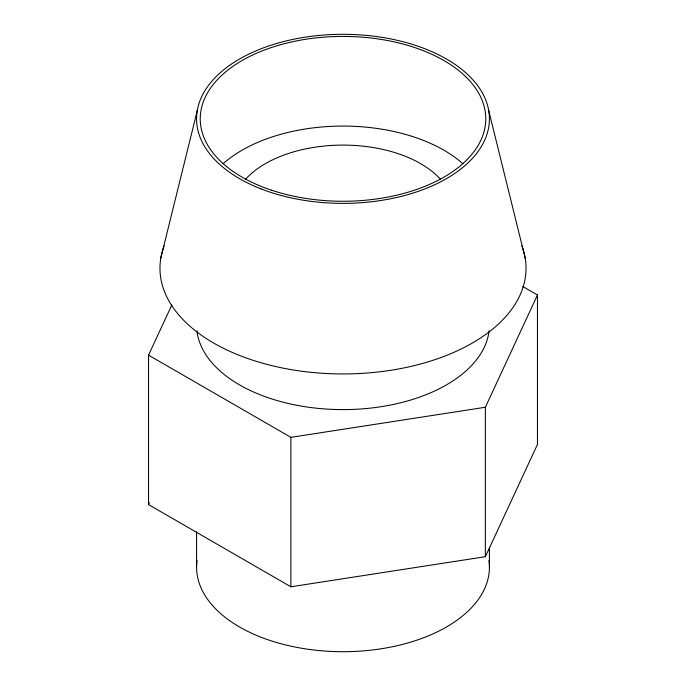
<?xml version="1.0" encoding="UTF-8"?>
<svg xmlns="http://www.w3.org/2000/svg" width="686" height="686" viewBox="0 0 686 686"><rect width="100%" height="100%" fill="white"/><g stroke="black" fill="none" stroke-linecap="round" stroke-linejoin="round"><path stroke-width="1.03" d="M489.427 567.168L489.427 547.882M160.85 257.919L197.285 110.549M522.681 286.439L537.472 294.98L537.472 444.425L485.362 556.698L290.89 586.787L148.528 504.596L148.528 355.151L171.886 304.824M148.528 504.596L149.428 502.658M485.362 556.698L485.362 407.261L537.472 294.98M148.528 355.151L290.89 437.342L485.362 407.261M488.715 110.549L525.15 257.919M290.89 437.342L290.89 586.787M196.573 531.813L196.582 567.168M521.849 245.82A183.025 105.67 0 0 1 343 373.947A183.025 105.67 0 0 1 164.151 245.82M488.947 560.368A146.427 84.532 0 0 1 343 651.7A146.427 84.532 0 0 1 197.054 560.368M223.079 163.765A142.774 82.431 0 0 1 462.913 163.765M245.519 179.303A109.82 63.404 0 0 1 343 145.098A109.82 63.404 0 0 1 440.481 179.303M489.075 330.892A146.427 84.532 0 0 1 343 409.602A146.427 84.532 0 0 1 196.925 330.892M260.929 188.847A146.427 84.532 0 0 0 489.049 124.869A146.427 84.532 0 0 0 279.022 42.798A146.427 84.532 0 0 0 260.929 188.847M271.622 190.219A142.765 82.423 0 0 0 485.765 118.832A142.765 82.423 0 0 0 271.622 47.454A142.765 82.423 0 0 0 271.622 190.219"/></g></svg>
